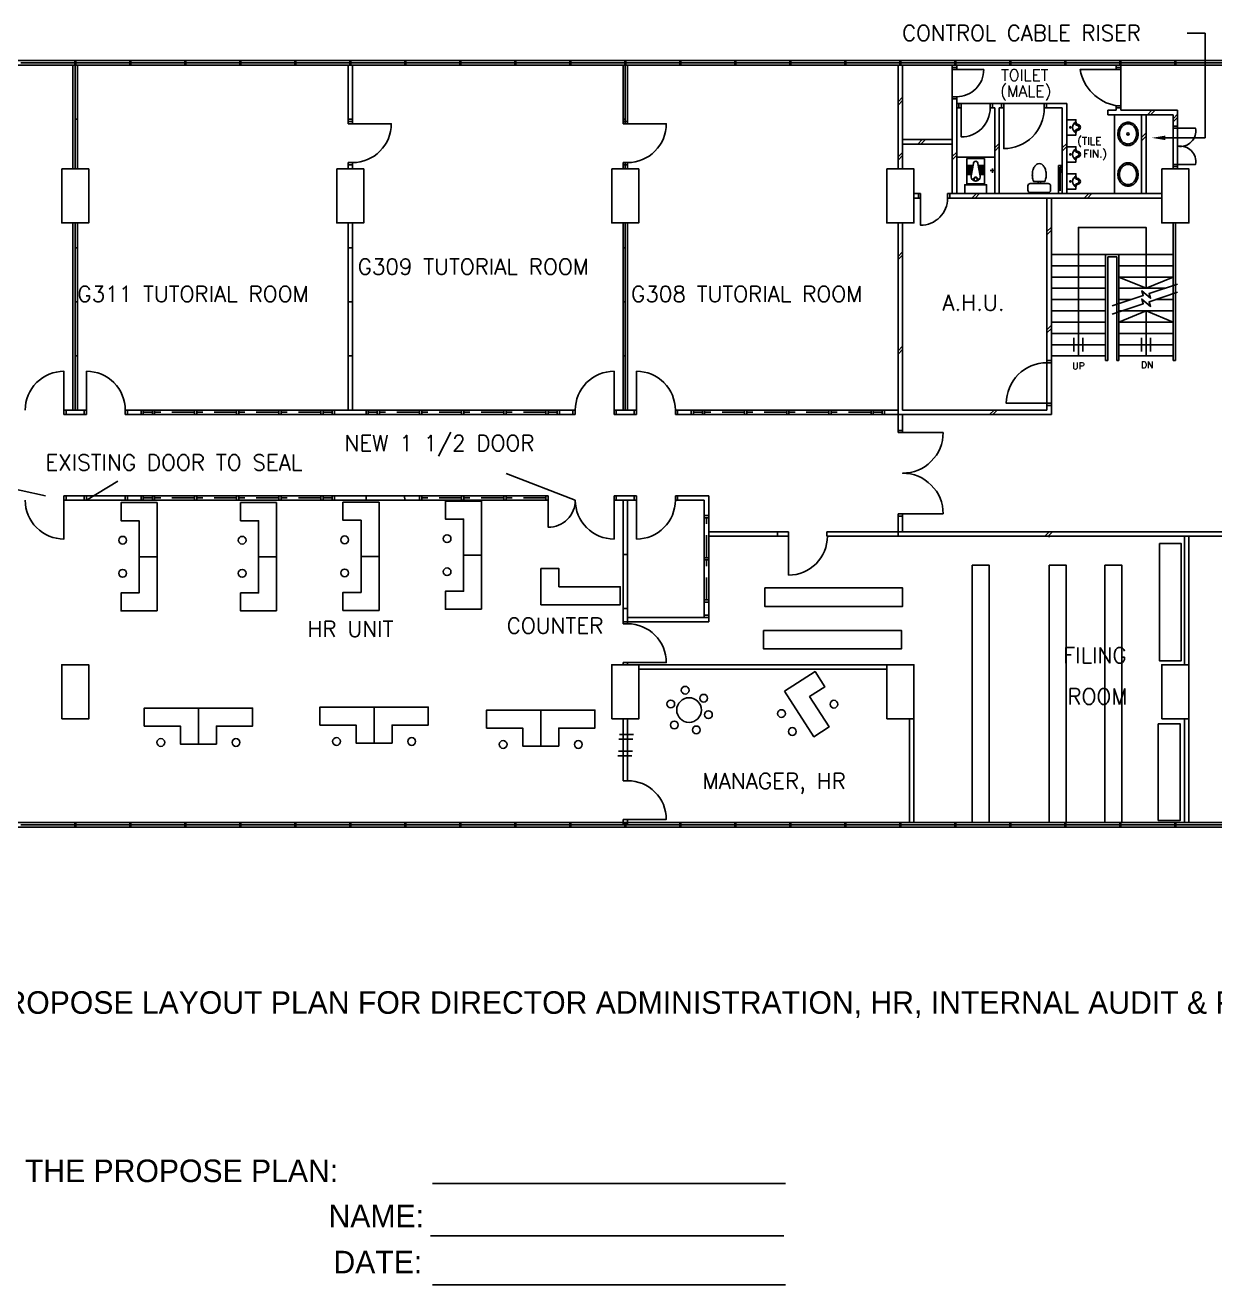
# Model space of a CAD drawing. Extents: x -15146 to 71954, y 124556 to 152492.
# Drawn here: x -156 to 26229, y 124556 to 152492 of the extents above; entities that cross this region are included whole.
import ezdxf

# ---------------------------------------------------------------- set-up
doc = ezdxf.new("R2010")
doc.units = 0
doc.header["$LTSCALE"] = 2000
doc.header["$MEASUREMENT"] = 0
doc.linetypes.add('HIDDEN', pattern=[0.375, 0.25, -0.125])
doc.layers.get('0').update_dxf_attribs({"linetype": 'CONTINUOUS'})
doc.layers.add('H', color=7, linetype='CONTINUOUS')
doc.styles.add('AMPHIONOUTLINE', font='')
doc.styles.add('ROMANS', font='romans')
doc.styles.get('AMPHIONOUTLINE').set_extended_font_data('AmphionOutline')

msp = doc.modelspace()

# ---------------------------------------------------------------- linework, layer by layer
for p, q in [((292.7, 142056.4), (-2152.5, 142581.5)), ((10508.8, 142551.3), (12043.8, 141956.4)), ((1203.8, 141956.4), (1896.9, 142380.8)), ((8258, 142056.4), (2063.8, 142056.4)), ((7403.8, 141956.4), (2063.8, 141956.4)), ((7403.8, 141956.4), (11443.8, 141956.4)), ((11443.8, 142056.4), (8258, 142056.4)), ((8263.8, 141956.4), (8258, 142056.4)), ((16526.3, 141256.4), (15003.8, 141256.4)), ((15003.8, 141256.4), (15003.8, 141256.4)), ((16526.3, 141156.4), (15003.8, 141156.4)), ((16526.3, 141156.4), (16526.3, 141256.4)), ((16526.3, 141256.4), (16776.3, 141256.4)), ((16526.3, 141156.4), (16776.3, 141156.4)), ((16776.3, 141156.4), (16776.3, 141256.4)), ((17622, 141156.4), (17622, 141256.4)), ((17622, 141156.4), (23905.3, 141156.4)), ((25553.8, 141156.4), (22553.8, 141156.4)), ((22553.8, 141156.4), (22553.8, 141136.4)), ((25653.8, 141156.4), (25653.8, 139156.4)), ((14903.8, 139406.4), (15003.8, 139406.4)), ((13103.8, 139256.4), (15003.8, 139256.4)), ((13103.8, 139216.5), (13103.8, 139256.4)), ((13203.8, 139216.5), (13103.8, 139216.5)), ((13203.8, 139256.5), (13203.8, 139216.5)), ((15003.8, 139256.4), (14903.8, 139256.4)), ((12853.8, 138306.4), (12853.8, 137706.4)), ((13103.8, 138356.5), (13103.8, 138306.4)), ((13203.8, 138356.5), (13103.8, 138356.5)), ((13103.8, 138356.5), (13103.8, 138356.5)), ((13203.2, 138306.4), (13203.8, 138356.5)), ((13453.8, 138306.4), (15107.4, 138306.4)), ((18953.8, 138306.4), (15003.8, 138306.4)), ((15003.8, 138306.4), (15003.8, 138306.4)), ((15003.8, 138306.4), (15003.8, 138306.4)), ((18953.8, 138306.4), (19253.8, 138306.4)), ((19253.8, 138306.4), (19153.8, 138306.4)), ((13453.8, 138206.4), (18953.8, 138206.4)), ((19553.8, 137706.4), (19553.8, 137606.4)), ((1253.8, 137106.4), (1153.8, 137106.4)), ((13103.2, 137106.4), (13103.2, 135736.4)), ((13203.2, 137106.4), (13203.2, 135736.4)), ((18953.8, 137106.4), (19053.8, 137106.4)), ((19453.8, 137106.4), (19453.8, 134806.4)), ((19553.8, 137106.4), (19553.8, 134806.4)), ((13010.9, 136655.3), (13320.9, 136655.3)), ((13024.3, 136758.2), (13334.3, 136758.2)), ((13003.9, 136389.6), (13313.9, 136389.6)), ((12990.6, 136286.8), (13300.5, 136286.8)), ((13103.2, 135736.4), (13103.2, 135776.4)), ((13203.2, 135776.4), (13203.2, 135736.4)), ((13203.2, 135736.4), (13103.2, 135736.4)), ((13103.2, 134876.4), (13103.2, 134756.4)), ((13203.2, 134876.4), (13103.2, 134876.4)), ((13103.2, 134876.4), (13103.2, 134876.4)), ((13203.2, 134826.4), (13203.2, 134876.4)), ((13203.2, 134876.4), (13303, 134876.4)), ((13203.2, 134876.4), (13203.2, 134756.4)), ((22553.8, 134821.4), (22553.8, 134866.4)), ((22553.8, 134806.4), (22553.8, 134821.4)), ((8875.2, 126803.7), (16710.7, 126803.7)), ((8835, 125639.7), (16670.5, 125639.7)), ((8875.2, 124556), (16710.7, 124556))]:
    msp.add_line(p, q)
at = {"color": 7}
for p, q in [((17622, 141256.4), (37503.8, 141256.4)), ((18482, 141156.4), (37603.8, 141156.4))]:
    msp.add_line(p, q, dxfattribs=at)
for points in [[(25001.7, 140994.6), (25486.2, 140994.6), (25486.2, 138395.9), (25001.7, 138395.9)], [(20844, 140516.5), (21225, 140516.5), (21225, 134806.4), (20844, 134806.4)], [(22553.8, 140516.5), (22934.8, 140516.5), (22934.8, 134806.4), (22553.8, 134806.4)], [(23789.2, 140516.5), (24170.2, 140516.5), (24170.2, 134806.4), (23789.2, 134806.4)], [(16245.2, 140010.9), (19305.3, 140010.9), (19305.3, 139603.3), (16245.2, 139603.3)], [(16219.7, 139068.3), (19279.8, 139068.3), (19279.8, 138660.6), (16219.7, 138660.6)], [(24976.2, 136994.6), (25460.7, 136994.6), (25460.7, 134854.5), (24976.2, 134854.5)]]:
    msp.add_lwpolyline(points, close=True)
at = {"layer": 'H', "color": 7}
for p, q in [((26015, 152318.6), (25614.8, 152318.6)), ((26015, 149993.5), (26015, 152318.6)), ((-8146.2, 151706.4), (64953.8, 151706.4)), ((941.3, 151606.4), (941.3, 151706.4)), ((966.3, 151606.4), (966.3, 151706.4)), ((2161.3, 151606.4), (2161.3, 151706.4)), ((2186.3, 151606.4), (2186.3, 151706.4)), ((3381.3, 151606.4), (3381.3, 151706.4)), ((3406.3, 151606.4), (3406.3, 151706.4)), ((4601.3, 151606.4), (4601.3, 151706.4)), ((4626.3, 151606.4), (4626.3, 151706.4)), ((5821.3, 151606.4), (5821.3, 151706.4)), ((5846.3, 151606.4), (5846.3, 151706.4)), ((7041.3, 151606.4), (7041.3, 151706.4)), ((7066.3, 151606.4), (7066.3, 151706.4)), ((8261.3, 151606.4), (8261.3, 151706.4)), ((8286.3, 151606.4), (8286.3, 151706.4)), ((9481.3, 151606.4), (9481.3, 151706.4)), ((9506.3, 151606.4), (9506.3, 151706.4)), ((10701.3, 151606.4), (10701.3, 151706.4)), ((10726.3, 151606.4), (10726.3, 151706.4)), ((11921.3, 151606.4), (11921.3, 151706.4)), ((11946.3, 151606.4), (11946.3, 151706.4)), ((13141.3, 151606.4), (13141.3, 151706.4)), ((13166.3, 151606.4), (13166.3, 151706.4)), ((14361.3, 151606.4), (14361.3, 151706.4)), ((14386.3, 151606.4), (14386.3, 151706.4)), ((15581.3, 151606.4), (15581.3, 151706.4)), ((15606.3, 151606.4), (15606.3, 151706.4)), ((16801.3, 151606.4), (16801.3, 151706.4)), ((16826.3, 151606.4), (16826.3, 151706.4)), ((18021.3, 151606.4), (18021.3, 151706.4)), ((18046.3, 151606.4), (18046.3, 151706.4)), ((19241.3, 151606.4), (19241.3, 151706.4)), ((19266.3, 151606.4), (19266.3, 151706.4)), ((20461.3, 151606.4), (20461.3, 151706.4)), ((20486.3, 151606.4), (20486.3, 151706.4)), ((21681.3, 151606.4), (21681.3, 151706.4)), ((21706.3, 151606.4), (21706.3, 151706.4)), ((22901.3, 151606.4), (22901.3, 151706.4)), ((22926.3, 151606.4), (22926.3, 151706.4)), ((24121.3, 151606.4), (24121.3, 151706.4)), ((24146.3, 151606.4), (24146.3, 151706.4)), ((25341.3, 151606.4), (25341.3, 151706.4)), ((25366.3, 151606.4), (25366.3, 151706.4)), ((-8046.2, 151606.4), (64853.8, 151606.4)), ((941.3, 151656.4), (-253.7, 151656.4)), ((903.8, 151606.4), (903.8, 149306.4)), ((953.8, 151606.4), (953.8, 149306.4)), ((2161.3, 151656.4), (966.3, 151656.4)), ((1003.8, 151606.4), (1003.8, 149306.4)), ((3381.3, 151656.4), (2186.3, 151656.4)), ((3406.3, 151656.4), (4601.3, 151656.4)), ((5821.3, 151656.4), (4626.3, 151656.4)), ((5846.3, 151656.4), (7041.3, 151656.4)), ((7003.8, 151606.4), (7003.8, 150306.4)), ((8261.3, 151656.4), (7066.3, 151656.4)), ((7103.8, 151606.4), (7103.8, 150306.4)), ((8286.3, 151656.4), (9481.3, 151656.4)), ((10701.3, 151656.4), (9506.3, 151656.4)), ((10726.3, 151656.4), (11921.3, 151656.4)), ((13141.3, 151656.4), (11946.3, 151656.4)), ((13103.8, 151606.4), (13103.8, 150306.4)), ((13153.8, 151606.4), (13153.8, 150306.4)), ((13166.3, 151656.4), (14361.3, 151656.4)), ((13203.8, 151606.4), (13203.8, 150306.4)), ((15581.3, 151656.4), (14386.3, 151656.4)), ((15606.3, 151656.4), (16801.3, 151656.4)), ((18021.3, 151656.4), (16826.3, 151656.4)), ((18046.3, 151656.4), (19241.3, 151656.4)), ((19203.8, 151606.4), (19203.8, 149306.4)), ((20461.3, 151656.4), (19266.3, 151656.4)), ((19303.8, 151606.4), (19303.8, 149306.4)), ((20403.8, 151606.4), (20403.8, 151506.4)), ((20403.8, 151556.4), (20503.8, 151556.4)), ((20403.8, 151506.4), (20403.8, 150906.4)), ((20403.8, 151506.4), (20503.8, 151506.4)), ((20486.3, 151656.4), (21681.3, 151656.4)), ((20503.8, 151606.4), (20503.8, 151506.4)), ((22901.3, 151656.4), (21706.3, 151656.4)), ((22926.3, 151656.4), (24121.3, 151656.4)), ((24041.3, 151606.4), (24041.3, 151506.4)), ((24141.3, 151556.4), (24041.3, 151556.4)), ((24141.3, 151506.4), (24041.3, 151506.4)), ((24141.3, 151606.4), (24141.3, 151506.4)), ((24141.3, 151606.4), (24141.3, 151506.4)), ((24141.3, 151506.4), (24141.3, 150706.4)), ((25341.3, 151656.4), (24146.3, 151656.4)), ((25366.3, 151656.4), (26561.3, 151656.4)), ((19303.8, 150893.4), (19203.8, 150792.5)), ((20403.8, 150906.4), (20403.8, 148756.4)), ((20403.8, 150906.4), (20503.8, 150906.4)), ((20503.8, 150906.4), (20503.8, 148756.4)), ((19303.8, 150822.3), (19203.8, 150721.4)), ((20403.8, 150856.4), (20503.8, 150856.4)), ((20503.8, 150756.4), (20603.8, 150756.4)), ((20503.8, 150656.4), (20603.8, 150656.4)), ((20553.8, 150756.4), (20553.8, 150656.4)), ((20603.8, 150756.4), (20603.8, 150656.4)), ((20603.8, 150756.4), (21246.8, 150756.4)), ((21246.8, 150756.4), (21546.8, 150756.4)), ((21246.8, 150756.4), (21246.8, 150656.4)), ((21246.8, 150656.4), (21346.8, 150656.4)), ((21296.8, 150756.4), (21296.8, 150656.4)), ((21346.8, 150656.4), (21346.8, 148756.4)), ((21446.8, 150656.4), (21546.8, 150656.4)), ((21446.8, 150656.4), (21446.8, 148756.4)), ((21496.8, 150756.4), (21496.8, 150656.4)), ((21546.8, 150756.4), (21546.8, 150656.4)), ((21546.8, 150756.4), (22446.8, 150756.4)), ((22446.8, 150756.4), (22946.8, 150756.4)), ((22446.8, 150756.4), (22446.8, 150656.4)), ((22446.8, 150656.4), (22846.8, 150656.4)), ((22496.8, 150756.4), (22496.8, 150656.4)), ((22846.8, 150656.4), (22846.8, 148756.4)), ((22946.8, 150756.4), (22946.8, 148756.4)), ((23853.8, 150606.4), (24041.3, 150606.4)), ((23853.8, 150606.4), (23853.8, 150506.4)), ((24141.3, 150706.4), (24041.3, 150706.4)), ((24041.3, 150706.4), (24041.3, 150606.4)), ((24141.3, 150656.4), (24041.3, 150656.4)), ((24141.3, 150706.4), (24141.3, 150606.4)), ((24141.3, 150606.4), (25403.8, 150606.4)), ((24832.2, 150606.4), (24733.1, 150506.4)), ((24902.6, 150606.4), (24803.5, 150506.4)), ((25403.8, 150606.4), (25403.8, 150206.4)), ((953.8, 150406.4), (1003.8, 150406.4)), ((7003.8, 150406.4), (7103.8, 150406.4)), ((7003.8, 150356.4), (7103.8, 150356.4)), ((7003.8, 150306.4), (7103.8, 150306.4)), ((13103.8, 150406.4), (13153.8, 150406.4)), ((13103.8, 150356.4), (13203.8, 150356.4)), ((13103.8, 150306.4), (13203.8, 150306.4)), ((23853.8, 150506.4), (25303.8, 150506.4)), ((24003.8, 150506.4), (24003.8, 148756.4)), ((24603.8, 150506.4), (24603.8, 148756.4)), ((24703.8, 150506.4), (24703.8, 148756.4)), ((25403.8, 150519.5), (25303.8, 150418.6)), ((25303.8, 150506.4), (25303.8, 150206.4)), ((25403.8, 150448.5), (25303.8, 150347.6)), ((24703.8, 150102.7), (24603.8, 150001.8)), ((24703.8, 150031.6), (24603.8, 149930.7)), ((25303.8, 150256.4), (25403.8, 150256.4)), ((25303.8, 150206.4), (25403.8, 150206.4)), ((25303.8, 150206.4), (25303.8, 149406.4)), ((25403.8, 150206.4), (25403.8, 149406.4)), ((19303.8, 149956.4), (20403.8, 149956.4)), ((19303.8, 149856.4), (20403.8, 149856.4)), ((19740.9, 149956.4), (19641.8, 149856.4)), ((19811.3, 149956.4), (19712.2, 149856.4)), ((21446.8, 149870.9), (21346.8, 149770)), ((21446.8, 149799.9), (21346.8, 149699)), ((22946.8, 149870.9), (22846.8, 149770)), ((22946.8, 149799.9), (22846.8, 149699)), ((25134.1, 149993.5), (26015, 149993.5)), ((19303.8, 149672), (19203.8, 149571.1)), ((19303.8, 149601), (19203.8, 149500.1)), ((20503.8, 149678.2), (20403.8, 149577.3)), ((20503.8, 149607.2), (20403.8, 149506.2)), ((20503.8, 149566.4), (21346.8, 149566.4)), ((7003.8, 149446.4), (7103.8, 149446.4)), ((7003.8, 149446.4), (7003.8, 149306.4)), ((7003.8, 149396.4), (7103.8, 149396.4)), ((7103.8, 149446.4), (7103.8, 149306.4)), ((13103.8, 149446.4), (13203.8, 149446.4)), ((13103.8, 149446.4), (13103.8, 149306.4)), ((13103.8, 149396.4), (13203.8, 149396.4)), ((13153.8, 149446.4), (13153.8, 149306.4)), ((13203.8, 149446.4), (13203.8, 149306.4)), ((20859.7, 149359.4), (20740.3, 149359.4)), ((20856.3, 149339.4), (20740.3, 149339.4)), ((20853, 149319.4), (20740.3, 149319.4)), ((20849.7, 149299.4), (20740.3, 149299.4)), ((20846.3, 149279.4), (20740.3, 149279.4)), ((20843, 149259.4), (20740.3, 149259.4)), ((20839.7, 149239.4), (20740.3, 149239.4)), ((20836.3, 149219.4), (20740.3, 149219.4)), ((20833, 149199.4), (20740.3, 149199.4)), ((21110.3, 149359.4), (20991, 149359.4)), ((21110.3, 149339.4), (20994.3, 149339.4)), ((21110.3, 149319.4), (20997.7, 149319.4)), ((21110.3, 149299.4), (21001, 149299.4)), ((21110.3, 149279.4), (21004.3, 149279.4)), ((21110.3, 149259.4), (21007.7, 149259.4)), ((21110.3, 149239.4), (21011, 149239.4)), ((21110.3, 149219.4), (21014.3, 149219.4)), ((21110.3, 149199.4), (21017.7, 149199.4)), ((21246.8, 149266.4), (21346.8, 149266.4)), ((21296.8, 149216.4), (21296.8, 149316.4)), ((22746.8, 149266.4), (22846.8, 149266.4)), ((22761.8, 149381.4), (22846.8, 149381.4)), ((22761.8, 149381.4), (22761.8, 148781.4)), ((22796.8, 149346.4), (22796.8, 148816.4)), ((22796.8, 149346.4), (22846.8, 149346.4)), ((22819.9, 149216.4), (22819.9, 149316.4)), ((25303.8, 149406.4), (25303.8, 149306.4)), ((25303.8, 149406.4), (25403.8, 149406.4)), ((25303.8, 149356.4), (25403.8, 149356.4)), ((25403.8, 149406.4), (25403.8, 149306.4)), ((20900.3, 148973.4), (20900.3, 148953.4)), ((20950.3, 148973.4), (20950.3, 148953.4)), ((22310.4, 148981.4), (22310.4, 149024)), ((22360.4, 148981.4), (22360.4, 149024)), ((19553.8, 148756.4), (19703.8, 148756.4)), ((19553.8, 148656.4), (19703.8, 148656.4)), ((19653.8, 148756.4), (19653.8, 148656.4)), ((19703.8, 148756.4), (19703.8, 148656.4)), ((20303.8, 148756.4), (25053.8, 148756.4)), ((20303.8, 148756.4), (20303.8, 148656.4)), ((20303.8, 148656.4), (25053.8, 148656.4)), ((20353.8, 148756.4), (20353.8, 148656.4)), ((20940.9, 148756.4), (20841.8, 148656.4)), ((21011.3, 148756.4), (20912.2, 148656.4)), ((22503.8, 148656.4), (22503.8, 145006.4)), ((22603.8, 148656.4), (22603.8, 145006.4)), ((23432.2, 148756.4), (23333.1, 148656.4)), ((23502.6, 148756.4), (23403.5, 148656.4)), ((903.8, 148106.4), (903.8, 143956.4)), ((953.8, 148106.4), (953.8, 143956.4)), ((1003.8, 148106.4), (1003.8, 143956.4)), ((7003.8, 143956.4), (7003.8, 148106.4)), ((7103.8, 143956.4), (7103.8, 148106.4)), ((13103.8, 148106.4), (13103.8, 143956.4)), ((13153.8, 148106.4), (13153.8, 143956.4)), ((13203.8, 148106.4), (13203.8, 143956.4)), ((19203.8, 143856.4), (19203.8, 148106.4)), ((19303.8, 143956.4), (19303.8, 148106.4)), ((25303.8, 148106.4), (25303.8, 145056.4)), ((25353.8, 148106.4), (25353.8, 145056.4)), ((22603.8, 148015.4), (22503.8, 147914.5)), ((22603.8, 147944.4), (22503.8, 147843.5)), ((1003.8, 147556.4), (953.8, 147556.4)), ((7103.8, 147556.4), (7003.8, 147556.4)), ((13153.8, 147556.4), (13103.8, 147556.4)), ((19303.8, 147465.4), (19203.8, 147364.5)), ((19303.8, 147394.4), (19203.8, 147293.5)), ((22603.8, 147406.4), (23803.8, 147406.4)), ((23803.8, 147406.4), (23803.8, 145056.4)), ((23803.8, 147406.4), (24103.8, 147406.4)), ((23853.8, 147356.4), (23853.8, 145056.4)), ((23853.8, 147356.4), (24053.8, 147356.4)), ((24053.8, 147356.4), (24053.8, 145056.4)), ((25303.8, 147406.4), (24103.8, 147406.4)), ((24103.8, 147406.4), (24103.8, 145056.4)), ((22603.8, 147156.4), (23803.8, 147156.4)), ((25303.8, 147156.4), (24103.8, 147156.4)), ((22603.8, 146906.4), (23803.8, 146906.4)), ((25303.8, 146906.4), (24103.8, 146906.4)), ((22603.8, 146656.4), (23803.8, 146656.4)), ((22603.8, 146406.4), (23803.8, 146406.4)), ((25119.2, 146656.4), (24103.8, 146656.4)), ((24368.7, 146406.4), (24103.8, 146406.4)), ((24620.6, 146406.4), (24610.7, 146406.4)), ((25303.8, 146406.4), (24916.6, 146406.4)), ((1003.8, 146356.4), (953.8, 146356.4)), ((7103.8, 146356.4), (7003.8, 146356.4)), ((13153.8, 146356.4), (13103.8, 146356.4)), ((22603.8, 146156.4), (23803.8, 146156.4)), ((25303.8, 146156.4), (24103.8, 146156.4)), ((22603.8, 145840.2), (22503.8, 145739.3)), ((22603.8, 145906.4), (23803.8, 145906.4)), ((25303.8, 145906.4), (24103.8, 145906.4)), ((22603.8, 145769.1), (22503.8, 145668.2)), ((22603.8, 145656.4), (23803.8, 145656.4)), ((23103.8, 145256.4), (23103.8, 145556.4)), ((23303.8, 145256.4), (23303.8, 145556.4)), ((25303.8, 145656.4), (24103.8, 145656.4)), ((24603.8, 145256.4), (24603.8, 145556.4)), ((24803.8, 145256.4), (24803.8, 145556.4)), ((19303.8, 145371.8), (19203.8, 145270.9)), ((19303.8, 145300.7), (19203.8, 145199.8)), ((22603.8, 145406.4), (23803.8, 145406.4)), ((25303.8, 145406.4), (24103.8, 145406.4)), ((1003.8, 145156.4), (953.8, 145156.4)), ((7103.8, 145156.4), (7003.8, 145156.4)), ((13153.8, 145156.4), (13103.8, 145156.4)), ((22503.8, 145056.4), (22603.8, 145056.4)), ((22503.8, 145006.4), (22603.8, 145006.4)), ((22503.8, 145006.4), (22503.8, 144106.4)), ((22603.8, 145156.4), (23803.8, 145156.4)), ((22603.8, 145006.4), (22603.8, 144106.4)), ((23803.8, 145056.4), (23853.8, 145056.4)), ((24053.8, 145056.4), (24103.8, 145056.4)), ((25303.8, 145156.4), (24103.8, 145156.4)), ((25353.8, 145056.4), (25303.8, 145056.4)), ((953.8, 143956.4), (703.8, 143956.4)), ((703.8, 143856.4), (703.8, 143956.4)), ((753.8, 143856.4), (753.8, 143956.4)), ((953.8, 143956.4), (1203.8, 143956.4)), ((1153.8, 143856.4), (1153.8, 143956.4)), ((1203.8, 143856.4), (1203.8, 143956.4)), ((12043.8, 143956.4), (2063.8, 143956.4)), ((2063.8, 143856.4), (2063.8, 143956.4)), ((2113.8, 143856.4), (2113.8, 143956.4)), ((2413.8, 143856.4), (2413.8, 143956.4)), ((2463.8, 143856.4), (2463.8, 143956.4)), ((2663.8, 143906.4), (2463.8, 143906.4)), ((2663.8, 143856.4), (2663.8, 143956.4)), ((2713.8, 143856.4), (2713.8, 143956.4)), ((6403.8, 143856.4), (6403.8, 143956.4)), ((6453.8, 143856.4), (6453.8, 143956.4)), ((6653.8, 143906.4), (6453.8, 143906.4)), ((6653.8, 143856.4), (6653.8, 143956.4)), ((6703.8, 143856.4), (6703.8, 143956.4)), ((7403.8, 143856.4), (7403.8, 143956.4)), ((7453.8, 143856.4), (7453.8, 143956.4)), ((7653.8, 143906.4), (7453.8, 143906.4)), ((7653.8, 143856.4), (7653.8, 143956.4)), ((7703.8, 143856.4), (7703.8, 143956.4)), ((11393.8, 143856.4), (11393.8, 143956.4)), ((11443.8, 143856.4), (11443.8, 143956.4)), ((11643.8, 143906.4), (11443.8, 143906.4)), ((11643.8, 143856.4), (11643.8, 143956.4)), ((11693.8, 143856.4), (11693.8, 143956.4)), ((11993.8, 143856.4), (11993.8, 143956.4)), ((12043.8, 143856.4), (12043.8, 143956.4)), ((13153.8, 143956.4), (12903.8, 143956.4)), ((12903.8, 143856.4), (12903.8, 143956.4)), ((12953.8, 143856.4), (12953.8, 143956.4)), ((13153.8, 143956.4), (13403.8, 143956.4)), ((13353.8, 143856.4), (13353.8, 143956.4)), ((13403.8, 143856.4), (13403.8, 143956.4)), ((14263.8, 143856.4), (14263.8, 143956.4)), ((14263.8, 143956.4), (19203.8, 143956.4)), ((14313.8, 143856.4), (14313.8, 143956.4)), ((14613.8, 143856.4), (14613.8, 143956.4)), ((14663.8, 143856.4), (14663.8, 143956.4)), ((14863.8, 143906.4), (14663.8, 143906.4)), ((14863.8, 143856.4), (14863.8, 143956.4)), ((14913.8, 143856.4), (14913.8, 143956.4)), ((18603.8, 143856.4), (18603.8, 143956.4)), ((18653.8, 143856.4), (18653.8, 143956.4)), ((18853.8, 143906.4), (18653.8, 143906.4)), ((18853.8, 143856.4), (18853.8, 143956.4)), ((18903.8, 143856.4), (18903.8, 143956.4)), ((19303.8, 143956.4), (22503.8, 143956.4)), ((21333.2, 143956.4), (21234.1, 143856.4)), ((21403.6, 143956.4), (21304.4, 143856.4)), ((22503.8, 144106.4), (22603.8, 144106.4)), ((22503.8, 144106.4), (22503.8, 143956.4)), ((22503.8, 144056.4), (22603.8, 144056.4)), ((22603.8, 144106.4), (22603.8, 143856.4)), ((953.8, 143856.4), (703.8, 143856.4)), ((953.8, 143856.4), (1203.8, 143856.4)), ((12043.8, 143856.4), (2063.8, 143856.4)), ((13153.8, 143856.4), (12903.8, 143856.4)), ((13153.8, 143856.4), (13403.8, 143856.4)), ((13153.8, 143856.4), (13403.8, 143856.4)), ((14263.8, 143856.4), (19203.8, 143856.4)), ((19203.8, 143856.4), (22603.8, 143856.4)), ((19203.8, 143456.4), (19203.8, 143856.4)), ((19303.8, 143456.4), (19303.8, 143856.4)), ((19203.8, 143506.4), (19303.8, 143506.4)), ((19203.8, 143456.4), (19303.8, 143456.4)), ((703.8, 142056.4), (703.8, 141956.4)), ((953.8, 142056.4), (703.8, 142056.4)), ((2157.2, 141956.4), (703.8, 141956.4)), ((753.8, 142056.4), (753.8, 141956.4)), ((953.8, 142056.4), (2104.4, 142056.4)), ((953.8, 141956.4), (1203.8, 141956.4)), ((1153.8, 142056.4), (1153.8, 141956.4)), ((1203.8, 142056.4), (1203.8, 141956.4)), ((2063.8, 142056.4), (2063.8, 141956.4)), ((2113.8, 142056.4), (2113.8, 141956.4)), ((2413.8, 142056.4), (2413.8, 141956.4)), ((2463.8, 142056.4), (2463.8, 141956.4)), ((2663.8, 142006.4), (2463.8, 142006.4)), ((2663.8, 142056.4), (2663.8, 141956.4)), ((2713.8, 142056.4), (2713.8, 141956.4)), ((6403.8, 142056.4), (6403.8, 141956.4)), ((6453.8, 142056.4), (6453.8, 141956.4)), ((6653.8, 142006.4), (6453.8, 142006.4)), ((6653.8, 142056.4), (6653.8, 141956.4)), ((6703.8, 142056.4), (6703.8, 141956.4)), ((7403.8, 142056.4), (7403.8, 141956.4)), ((11393.8, 142056.4), (11393.8, 141956.4)), ((11443.8, 142056.4), (11443.8, 141956.4)), ((12903.8, 142056.4), (12903.8, 141956.4)), ((13403.8, 142056.4), (12903.8, 142056.4)), ((13403.8, 141956.4), (12903.8, 141956.4)), ((12953.8, 142056.4), (12953.8, 141956.4)), ((13103.8, 141956.4), (13103.8, 139256.4)), ((13203.8, 141956.4), (13203.8, 139256.4)), ((13353.8, 142056.4), (13353.8, 141956.4)), ((13403.8, 142056.4), (13403.8, 141956.4)), ((15003.8, 142056.4), (14263.8, 142056.4)), ((14263.8, 142056.4), (14263.8, 141956.4)), ((14903.8, 141956.4), (14263.8, 141956.4)), ((14313.8, 142056.4), (14313.8, 141956.4)), ((14903.8, 139356.4), (14903.8, 141956.4)), ((15003.8, 139256.4), (15003.8, 142056.4)), ((19203.8, 141156.4), (19203.8, 141656.4)), ((19203.8, 141656.4), (19303.8, 141656.4)), ((19303.8, 141256.4), (19303.8, 141656.4)), ((14903.8, 141616.4), (15003.8, 141616.4)), ((14903.8, 141566.4), (15003.8, 141566.4)), ((19203.8, 141606.4), (19303.8, 141606.4)), ((16526.3, 141156.4), (16776.3, 141156.4)), ((22558.5, 141256.4), (22459.4, 141156.4)), ((22628.9, 141256.4), (22529.8, 141156.4)), ((25553.8, 141156.4), (25553.8, 138306.4)), ((25653.8, 141156.4), (25653.8, 134806.4)), ((13203.8, 140756.4), (13103.8, 140756.4)), ((14903.8, 140681.4), (15003.8, 140681.4)), ((14903.8, 140631.4), (15003.8, 140631.4)), ((14903.8, 139746.4), (15003.8, 139746.4)), ((14903.8, 139696.4), (15003.8, 139696.4)), ((13203.8, 139556.4), (13103.8, 139556.4)), ((15003.8, 139356.4), (13203.8, 139356.4)), ((16803.8, 138306.4), (15003.8, 138306.4)), ((25553.8, 137106.4), (25553.8, 134806.4)), ((-8146.2, 134706.4), (64953.8, 134706.4)), ((-8046.2, 134806.4), (64853.8, 134806.4)), ((941.3, 134756.4), (-253.7, 134756.4)), ((941.3, 134806.4), (941.3, 134706.4)), ((966.3, 134806.4), (966.3, 134706.4)), ((2161.3, 134756.4), (966.3, 134756.4)), ((2161.3, 134806.4), (2161.3, 134706.4)), ((2186.3, 134806.4), (2186.3, 134706.4)), ((3381.3, 134756.4), (2186.3, 134756.4)), ((3381.3, 134806.4), (3381.3, 134706.4)), ((3406.3, 134806.4), (3406.3, 134706.4)), ((3406.3, 134756.4), (4601.3, 134756.4)), ((4601.3, 134806.4), (4601.3, 134706.4)), ((4626.3, 134806.4), (4626.3, 134706.4)), ((5821.3, 134756.4), (4626.3, 134756.4)), ((5821.3, 134806.4), (5821.3, 134706.4)), ((5846.3, 134806.4), (5846.3, 134706.4)), ((5846.3, 134756.4), (7041.3, 134756.4)), ((7041.3, 134806.4), (7041.3, 134706.4)), ((7066.3, 134806.4), (7066.3, 134706.4)), ((8261.3, 134756.4), (7066.3, 134756.4)), ((8261.3, 134806.4), (8261.3, 134706.4)), ((8286.3, 134806.4), (8286.3, 134706.4)), ((8286.3, 134756.4), (9481.3, 134756.4)), ((9481.3, 134806.4), (9481.3, 134706.4)), ((9506.3, 134806.4), (9506.3, 134706.4)), ((10701.3, 134756.4), (9506.3, 134756.4)), ((10701.3, 134806.4), (10701.3, 134706.4)), ((10726.3, 134806.4), (10726.3, 134706.4)), ((10726.3, 134756.4), (11921.3, 134756.4)), ((11921.3, 134806.4), (11921.3, 134706.4)), ((11946.3, 134806.4), (11946.3, 134706.4)), ((13141.3, 134756.4), (11946.3, 134756.4)), ((13141.3, 134806.4), (13141.3, 134706.4)), ((13166.3, 134806.4), (13166.3, 134706.4)), ((13166.3, 134756.4), (14361.3, 134756.4)), ((14361.3, 134806.4), (14361.3, 134706.4)), ((14386.3, 134806.4), (14386.3, 134706.4)), ((15581.3, 134756.4), (14386.3, 134756.4)), ((15581.3, 134806.4), (15581.3, 134706.4)), ((15606.3, 134806.4), (15606.3, 134706.4)), ((15606.3, 134756.4), (16801.3, 134756.4)), ((16801.3, 134806.4), (16801.3, 134706.4)), ((16826.3, 134806.4), (16826.3, 134706.4)), ((18021.3, 134756.4), (16826.3, 134756.4)), ((18021.3, 134806.4), (18021.3, 134706.4)), ((18046.3, 134806.4), (18046.3, 134706.4)), ((18046.3, 134756.4), (19241.3, 134756.4)), ((19241.3, 134806.4), (19241.3, 134706.4)), ((19266.3, 134806.4), (19266.3, 134706.4)), ((20461.3, 134756.4), (19266.3, 134756.4)), ((20461.3, 134806.4), (20461.3, 134706.4)), ((20486.3, 134806.4), (20486.3, 134706.4)), ((20486.3, 134756.4), (21681.3, 134756.4)), ((21681.3, 134806.4), (21681.3, 134706.4)), ((21706.3, 134806.4), (21706.3, 134706.4)), ((22901.3, 134756.4), (21706.3, 134756.4)), ((22901.3, 134806.4), (22901.3, 134706.4)), ((22926.3, 134806.4), (22926.3, 134706.4)), ((22926.3, 134756.4), (24121.3, 134756.4)), ((24121.3, 134806.4), (24121.3, 134706.4)), ((24146.3, 134806.4), (24146.3, 134706.4)), ((25341.3, 134756.4), (24146.3, 134756.4)), ((25341.3, 134806.4), (25341.3, 134706.4)), ((25366.3, 134806.4), (25366.3, 134706.4)), ((25366.3, 134756.4), (26561.3, 134756.4))]:
    msp.add_line(p, q, dxfattribs=at)
at = {"layer": 'H', "color": 7, "linetype": 'HIDDEN'}
for p, q in [((3598.8, 143906.4), (2713.8, 143906.4)), ((3598.8, 143856.4), (3598.8, 143956.4)), ((3648.8, 143856.4), (3648.8, 143956.4)), ((4533.8, 143906.4), (3648.8, 143906.4)), ((4533.8, 143856.4), (4533.8, 143956.4)), ((4583.8, 143856.4), (4583.8, 143956.4)), ((5468.8, 143906.4), (4583.8, 143906.4)), ((5468.8, 143856.4), (5468.8, 143956.4)), ((5518.8, 143856.4), (5518.8, 143956.4)), ((6403.8, 143906.4), (5518.8, 143906.4)), ((8588.8, 143906.4), (7703.8, 143906.4)), ((8588.8, 143856.4), (8588.8, 143956.4)), ((8638.8, 143856.4), (8638.8, 143956.4)), ((9523.8, 143906.4), (8638.8, 143906.4)), ((9523.8, 143856.4), (9523.8, 143956.4)), ((9573.8, 143856.4), (9573.8, 143956.4)), ((10458.8, 143906.4), (9573.8, 143906.4)), ((10458.8, 143856.4), (10458.8, 143956.4)), ((10508.8, 143856.4), (10508.8, 143956.4)), ((11393.8, 143906.4), (10508.8, 143906.4)), ((15798.8, 143906.4), (14913.8, 143906.4)), ((15798.8, 143856.4), (15798.8, 143956.4)), ((15848.8, 143856.4), (15848.8, 143956.4)), ((16733.8, 143906.4), (15848.8, 143906.4)), ((16733.8, 143856.4), (16733.8, 143956.4)), ((16783.8, 143856.4), (16783.8, 143956.4)), ((17668.8, 143906.4), (16783.8, 143906.4)), ((17668.8, 143856.4), (17668.8, 143956.4)), ((17718.8, 143856.4), (17718.8, 143956.4)), ((18603.8, 143906.4), (17718.8, 143906.4)), ((3598.8, 142006.4), (2713.8, 142006.4)), ((3598.8, 142056.4), (3598.8, 141956.4)), ((3648.8, 142056.4), (3648.8, 141956.4)), ((4533.8, 142006.4), (3648.8, 142006.4)), ((4533.8, 142056.4), (4533.8, 141956.4)), ((4583.8, 142056.4), (4583.8, 141956.4)), ((5468.8, 142006.4), (4583.8, 142006.4)), ((5468.8, 142056.4), (5468.8, 141956.4)), ((5518.8, 142056.4), (5518.8, 141956.4)), ((6403.8, 142006.4), (5518.8, 142006.4)), ((8588.8, 142056.4), (8588.8, 141956.4)), ((8638.8, 142056.4), (8638.8, 141956.4)), ((9523.8, 142006.4), (8638.8, 142006.4)), ((9523.8, 142056.4), (9523.8, 141956.4)), ((9573.8, 142056.4), (9573.8, 141956.4)), ((10458.8, 142006.4), (9573.8, 142006.4)), ((10458.8, 142056.4), (10458.8, 141956.4)), ((10508.8, 142056.4), (10508.8, 141956.4)), ((11393.8, 142006.4), (10508.8, 142006.4)), ((14953.8, 140681.4), (14953.8, 141566.4)), ((14953.8, 139746.4), (14953.8, 140631.4))]:
    msp.add_line(p, q, dxfattribs=at)
at = {"layer": 'H', "color": 7}
for points in [[(20503.8, 151506.4), (21103.8, 151506.4, -0.4142136), (20503.8, 150906.4, -0.4142136)], [(24041.3, 151506.4), (23241.3, 151506.4, 0.3106602), (24041.3, 150706.4, 0.3106602)], [(20603.8, 150656.4), (20603.8, 150013.4, 0.4142136), (21246.8, 150656.4)], [(21546.8, 150656.4), (21546.8, 149756.4, 0.4142136), (22446.8, 150656.4, 0.4142136)], [(7103.8, 149446.4, 0.4142136), (7963.8, 150306.4), (7103.8, 150306.4)], [(13203.8, 149446.4, 0.4142136), (14063.8, 150306.4), (13203.8, 150306.4)], [(23122.9, 150331.5, 0.2897778), (23180, 150267.9, -1.0102994), (23180, 150185, 0.2897778), (23122.9, 150121.4, 0.2897778)], [(23146.8, 150346.4, 0.4147342), (23200.1, 150289.9, -0.7365392), (23200.1, 150163, 0.4147342), (23146.8, 150106.4, 0.4147342)], [(25403.8, 149806.4, 0.517767), (25803.8, 150206.4), (25403.8, 150206.4)], [(23146.8, 149746.4, 0.4147342), (23200.1, 149689.9, -0.7365392), (23200.1, 149563, 0.4147342), (23146.8, 149506.4, 0.4147342)], [(25403.8, 149806.4, -0.517767), (25803.8, 149406.4), (25403.8, 149406.4)], [(23122.9, 149731.5, 0.2897778), (23180, 149667.9, -1.0102994), (23180, 149585, 0.2897778), (23122.9, 149521.4, 0.2897778)], [(23122.9, 148921.4, -0.2897778), (23180, 148985, 1.0102994), (23180, 149067.9, -0.2897778), (23122.9, 149131.5, -0.2897778)], [(23146.8, 148906.4, -0.4147342), (23200.1, 148963, 0.7365392), (23200.1, 149089.9, -0.4147342), (23146.8, 149146.4, -0.4147342)], [(19703.8, 148656.4), (19703.8, 148056.4, 0.4142136), (20303.8, 148656.4, 0.4142136)], [(22503.8, 144106.4), (21603.8, 144106.4, -0.4142136), (22503.8, 145006.4)], [(-156.2, 143956.4, -0.4142136), (703.8, 144816.4), (703.8, 143956.4)], [(2063.8, 143956.4, 0.4142136), (1203.8, 144816.4), (1203.8, 143956.4)], [(12043.8, 143956.4, -0.4142136), (12903.8, 144816.4), (12903.8, 143956.4)], [(14263.8, 143956.4, 0.4142136), (13403.8, 144816.4), (13403.8, 143956.4)], [(19303.8, 143456.4), (20203.8, 143456.4, -0.4142136), (19303.8, 142556.4, -0.4142136), (20203.8, 141656.4), (19303.8, 141656.4)], [(-156.2, 141956.4, 0.4142136), (703.8, 141096.4), (703.8, 141956.4)], [(11443.8, 141956.4), (11443.8, 141356.4, 0.4142136), (12043.8, 141956.4, 0.4142136)], [(12043.8, 141956.4, 0.4142136), (12903.8, 141096.4), (12903.8, 142056.4)], [(14263.8, 141956.4, -0.4142136), (13403.8, 141096.4), (13403.8, 141956.4)], [(17636.3, 141156.4, -0.4142136), (16776.3, 140296.4), (16776.3, 141156.4)], [(13203.8, 139216.5, -0.4142136), (14063.8, 138356.5), (13203.8, 138356.5)], [(13203.2, 135736.4, -0.4142136), (14063.2, 134876.4), (13203.2, 134876.4)]]:
    msp.add_lwpolyline(points, format="xyb", dxfattribs=at)
for points in [[(22946.8, 150056.4), (22946.8, 150396.4), (23146.8, 150396.4), (23146.8, 150346.4, 0.625), (23146.8, 150106.4), (23146.8, 150056.4)], [(24078.8, 150081.4, 0.0843188), (24095.7, 149982.1, 0.0914489), (24142.8, 149899.8, 0.103746), (24217.4, 149841.5, 0.1145045), (24303.8, 149821.4, 0.1145045), (24390.3, 149841.5, 0.103746), (24464.9, 149899.8, 0.0914489), (24512, 149982.1, 0.0843188), (24528.8, 150081.4, 0.0843188), (24512, 150180.7, 0.0914489), (24464.9, 150263.1, 0.103746), (24390.3, 150321.4, 0.1145045), (24303.8, 150341.4, 0.1145045), (24217.4, 150321.4, 0.103746), (24142.8, 150263.1, 0.0914489), (24095.7, 150180.7, 0.0843188)], [(24113.8, 150081.4, 0.0843188), (24128.8, 149993.7, 0.0914489), (24169.5, 149922.3, 0.103746), (24232.8, 149872.9, 0.1145045), (24303.8, 149856.4, 0.1145045), (24374.9, 149872.9, 0.103746), (24438.2, 149922.3, 0.0914489), (24478.9, 149993.7, 0.0843188), (24493.8, 150081.4, 0.0843188), (24478.9, 150169.2, 0.0914489), (24438.2, 150240.5, 0.103746), (24374.9, 150290, 0.1145045), (24303.8, 150306.4, 0.1145045), (24232.8, 150290, 0.103746), (24169.5, 150240.5, 0.0914489), (24128.8, 150169.2, 0.0843188)], [(22946.8, 149456.4), (22946.8, 149796.4), (23146.8, 149796.4), (23146.8, 149746.4, 0.625), (23146.8, 149506.4), (23146.8, 149456.4)], [(21025.3, 149153.4, -1.2), (20825.3, 149153.4), (20875.3, 149423.4, -1), (20975.3, 149423.4)], [(22458.9, 149024, 0.0481122), (22476.9, 149074, 0.0625733), (22489.5, 149174, 0.0625733), (22476.9, 149274, 0.0757441), (22444.3, 149350.8, 0.1070882), (22389.9, 149407.4, 0.1490143), (22335.4, 149424, 0.1490143), (22280.8, 149407.4, 0.1070882), (22226.4, 149350.8, 0.0757441), (22193.8, 149274, 0.0625733), (22181.3, 149174, 0.0625733), (22193.8, 149074, 0.0481122), (22211.9, 149024)], [(22946.8, 149196.4), (22946.8, 148856.4), (23146.8, 148856.4), (23146.8, 148906.4, -0.625), (23146.8, 149146.4), (23146.8, 149196.4)], [(24078.8, 149181.4, 0.0843188), (24095.7, 149082.1, 0.0914489), (24142.8, 148999.8, 0.103746), (24217.4, 148941.5, 0.1145045), (24303.8, 148921.4, 0.1145045), (24390.3, 148941.5, 0.103746), (24464.9, 148999.8, 0.0914489), (24512, 149082.1, 0.0843188), (24528.8, 149181.4, 0.0843188), (24512, 149280.7, 0.0914489), (24464.9, 149363.1, 0.103746), (24390.3, 149421.4, 0.1145045), (24303.8, 149441.4, 0.1145045), (24217.4, 149421.4, 0.103746), (24142.8, 149363.1, 0.0914489), (24095.7, 149280.7, 0.0843188)], [(24113.8, 149181.4, 0.0843188), (24128.8, 149093.7, 0.0914489), (24169.5, 149022.3, 0.103746), (24232.8, 148972.9, 0.1145045), (24303.8, 148956.4, 0.1145045), (24374.9, 148972.9, 0.103746), (24438.2, 149022.3, 0.0914489), (24478.9, 149093.7, 0.0843188), (24493.8, 149181.4, 0.0843188), (24478.9, 149269.2, 0.0914489), (24438.2, 149340.5, 0.103746), (24374.9, 149390, 0.1145045), (24303.8, 149406.4, 0.1145045), (24232.8, 149390, 0.103746), (24169.5, 149340.5, 0.0914489), (24128.8, 149269.2, 0.0843188)], [(22535.4, 148781.4, 0.4142136), (22585.4, 148831.4), (22585.4, 148931.4, 0.4142136), (22535.4, 148981.4), (22135.4, 148981.4, 0.4142136), (22085.4, 148931.4), (22085.4, 148831.4, 0.4142136), (22135.4, 148781.4)]]:
    msp.add_lwpolyline(points, format="xyb", close=True, dxfattribs=at)
for points in [[(21120.3, 149533.4), (20730.3, 149533.4), (20730.3, 148973.4), (21120.3, 148973.4)], [(653.8, 149306.4), (653.8, 148106.4), (1253.8, 148106.4), (1253.8, 149306.4)], [(6753.8, 149306.4), (6753.8, 148106.4), (7353.8, 148106.4), (7353.8, 149306.4)], [(12853.8, 149306.4), (12853.8, 148106.4), (13453.8, 148106.4), (13453.8, 149306.4)], [(18953.8, 149306.4), (18953.8, 148106.4), (19553.8, 148106.4), (19553.8, 149306.4)], [(25053.8, 149306.4), (25053.8, 148106.4), (25653.8, 148106.4), (25653.8, 149306.4)], [(653.8, 137106.4), (653.8, 138306.4), (1253.8, 138306.4), (1253.8, 137106.4)], [(12853.8, 137106.4), (12853.8, 138306.4), (13453.8, 138306.4), (13453.8, 137106.4)], [(18953.8, 137106.4), (18953.8, 138306.4), (19553.8, 138306.4), (19553.8, 137106.4)], [(18953.8, 137106.4), (18953.8, 138306.4), (19553.8, 138306.4), (19553.8, 137106.4)], [(25053.8, 137106.4), (25053.8, 138306.4), (25653.8, 138306.4), (25653.8, 137106.4)]]:
    msp.add_lwpolyline(points, close=True, dxfattribs=at)
for points in [[(20863, 149379.4), (20740.3, 149379.4), (20740.3, 149179.4), (20829.7, 149179.4)], [(21021, 149179.4), (21110.3, 149179.4), (21110.3, 149379.4), (20987.7, 149379.4)], [(20682.8, 148756.4), (20682.8, 148953.4), (21167.8, 148953.4), (21167.8, 148756.4)], [(23203.8, 145156.4), (23203.8, 148006.4), (24703.8, 148006.4), (24703.8, 146656.4)], [(25403.8, 146751.3), (24769.4, 146539.9), (24803.7, 146436.9), (24606.9, 146600.3), (24641.3, 146497.2), (23953.8, 146268.2)], [(25303.8, 146906.4), (24703.8, 146656.4), (24103.8, 146906.4)], [(25403.8, 146568.8), (24769.4, 146357.4), (24803.7, 146254.4), (24606.9, 146417.8), (24641.3, 146314.7), (23953.8, 146085.7)], [(24103.8, 145906.4), (24703.8, 146156.4), (25303.8, 145906.4)], [(24703.8, 145156.4), (24703.8, 146156.4)]]:
    msp.add_lwpolyline(points, dxfattribs=at)
at = {"layer": 'H'}
for points in [[(9965.7, 141937.1), (9165.7, 141937.1), (9165.7, 141537.1), (9565.7, 141537.1), (9565.7, 140737.1), (9965.7, 140737.1)], [(2770.8, 141902.8), (1970.8, 141902.8), (1970.8, 141502.8), (2370.8, 141502.8), (2370.8, 140702.8), (2770.8, 140702.8)], [(5420.2, 141902.8), (4620.2, 141902.8), (4620.2, 141502.8), (5020.2, 141502.8), (5020.2, 140702.8), (5420.2, 140702.8)], [(7692.3, 141911.2), (6892.3, 141911.2), (6892.3, 141511.2), (7292.3, 141511.2), (7292.3, 140711.2), (7692.3, 140711.2)], [(2770.8, 139502.8), (1970.8, 139502.8), (1970.8, 139902.8), (2370.8, 139902.8), (2370.8, 140702.8), (2770.8, 140702.8)], [(5420.2, 139502.8), (4620.2, 139502.8), (4620.2, 139902.8), (5020.2, 139902.8), (5020.2, 140702.8), (5420.2, 140702.8)], [(7692.3, 139511.2), (6892.3, 139511.2), (6892.3, 139911.2), (7292.3, 139911.2), (7292.3, 140711.2), (7692.3, 140711.2)], [(9965.7, 139537.1), (9165.7, 139537.1), (9165.7, 139937.1), (9565.7, 139937.1), (9565.7, 140737.1), (9965.7, 140737.1)], [(11282.4, 139639.1), (11282.4, 140439.1), (11682.4, 140439.1), (11682.4, 140039.1), (13042.1, 140039.1), (13042.1, 139639.1)], [(16688.2, 137723), (17361.7, 138154.6), (17577.6, 137817.8), (17240.8, 137602), (17672.4, 136928.4), (17335.6, 136712.6)], [(3685.7, 137348.3), (3685.7, 136548.3), (3285.7, 136548.3), (3285.7, 136948.3), (2485.7, 136948.3), (2485.7, 137348.3)], [(3685.7, 137348.3), (3685.7, 136548.3), (4085.7, 136548.3), (4085.7, 136948.3), (4885.7, 136948.3), (4885.7, 137348.3)], [(7582.1, 137370.5), (7582.1, 136570.5), (7182.1, 136570.5), (7182.1, 136970.5), (6382.1, 136970.5), (6382.1, 137370.5)], [(7582.1, 137370.5), (7582.1, 136570.5), (7982.1, 136570.5), (7982.1, 136970.5), (8782.1, 136970.5), (8782.1, 137370.5)], [(11278.2, 137303.8), (11278.2, 136503.8), (10878.2, 136503.8), (10878.2, 136903.8), (10078.2, 136903.8), (10078.2, 137303.8)], [(11278.2, 137303.8), (11278.2, 136503.8), (11678.2, 136503.8), (11678.2, 136903.8), (12478.2, 136903.8), (12478.2, 137303.8)]]:
    msp.add_lwpolyline(points, close=True, dxfattribs=at)
at = {"layer": 'H', "color": 7}
for centre, radius in [((23026.8, 150226.4), 16), ((24303.8, 150081.4), 25), ((23026.8, 149626.4), 16), ((20925.3, 149073.4), 40), ((23026.8, 149026.4), 16), ((2006.9, 141069.4), 86.1), ((4656.3, 141069.4), 86.1), ((6928.4, 141077.8), 86.1), ((9201.8, 141103.8), 86.1), ((2006.9, 140336.2), 86.1), ((4656.3, 140336.2), 86.1), ((6928.4, 140344.6), 86.1), ((9201.8, 140370.5), 86.1), ((14482.3, 137743), 86.1), ((14162.5, 137438.7), 86.1), ((14568, 137303.2), 273.1), ((14891, 137565.6), 86.1), ((17781, 137433.4), 86.1), ((14997.6, 137200.4), 86.1), ((16617.6, 137225.6), 86.1), ((14241.9, 136973.1), 86.1), ((14728.8, 136863.3), 86.1), ((16859.7, 136827.2), 86.1), ((2852.3, 136584.4), 86.1), ((4519.1, 136584.4), 86.1), ((6748.8, 136606.6), 86.1), ((8415.5, 136606.6), 86.1), ((10444.8, 136539.9), 86.1), ((12111.6, 136539.9), 86.1)]:
    msp.add_circle(centre, radius, dxfattribs=at)
msp.add_arc((20925.3, 149073.4), 50, 319.15204, 220.84796, dxfattribs=at)
msp.add_solid([(25134.1, 150043.5), (25134.1, 149943.5), (24834.1, 149993.5)], dxfattribs=at)

# ---------------------------------------------------------------- texts
for s, height, style, p in [('CONTROL CABLE RISER', 345, 'ROMANS', (19297.7, 152147.4)), ('TOILET', 250, 'ROMANS', (21488.9, 151261.9)), ('(MALE) ', 250, 'ROMANS', (21467, 150906)), ('(TILE ', 170, 'ROMANS', (23176.1, 149840.4)), ('FIN.)', 170, 'ROMANS', (23311.7, 149557.3)), ('G309 TUTORIAL ROOM', 350, 'ROMANS', (7218.8, 146961.4)), ('G311 TUTORIAL ROOM', 350, 'ROMANS', (1003.8, 146356.4)), ('G308 TUTORIAL ROOM', 350, 'ROMANS', (13282.9, 146356.4)), ('A.H.U.', 350, 'ROMANS', (20185.8, 146163.1)), ('UP', 150, 'ROMANS', (23065.4, 144861.3)), ('DN', 150, 'ROMANS', (24592.3, 144884)), ('NEW 1 1/2 DOOR', 350, 'ROMANS', (6926.2, 143048.3)), ('EXISTING DOOR TO SEAL', 350, 'ROMANS', (292.7, 142618)), ('HR UNIT', 350, 'ROMANS', (6106.7, 138927.8)), ('COUNTER', 350, 'ROMANS', (10522.6, 138999.8)), ('FILING ', 350, 'ROMANS', (22863.5, 138343.6)), ('ROOM', 350, 'ROMANS', (22958.1, 137429.5)), ('MANAGER, HR', 350, 'ROMANS', (14865.8, 135552.8)), ('PROPOSE LAYOUT PLAN FOR DIRECTOR ADMINISTRATION, HR, INTERNAL AUDIT & FINANCE UNIT v11', 500, 'AMPHIONOUTLINE', (-1061.3, 130566.6)), ('HEREBY AGREED WITH THE PROPOSE PLAN:', 500, 'AMPHIONOUTLINE', (-8001, 126834.2)), ('NAME:', 500, 'AMPHIONOUTLINE', (6572, 125832)), ('DATE:', 500, 'AMPHIONOUTLINE', (6681, 124811))]:
    msp.add_text(s, height=height, dxfattribs=dict(at, style=style)).set_placement(p)

doc.saveas('drawing.dxf')
